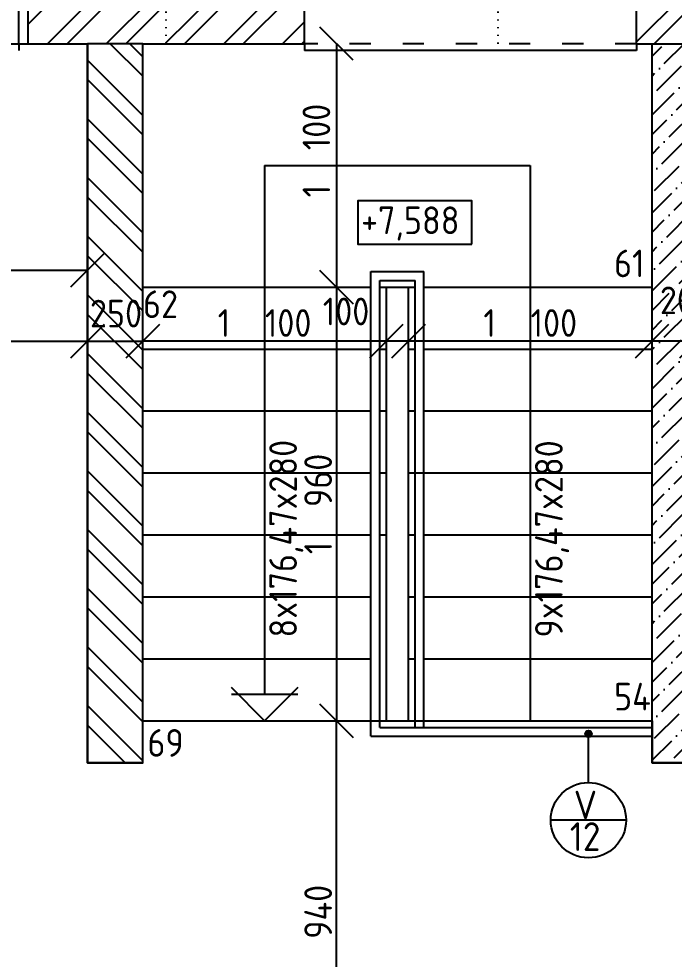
# Model space of a CAD drawing. Extents: x 4511820 to 5180432, y -1526536 to -944957.
# Drawn here: x 5022581 to 5025541, y -1073256 to -1069006 of the extents above; entities that cross this region are included whole.
import ezdxf

# ---------------------------------------------------------------- set-up
doc = ezdxf.new("R2010")
doc.units = 0
doc.header["$MEASUREMENT"] = 0
doc.linetypes.add('ACAD_ISO03W100', pattern=[30, 12, -18])
doc.linetypes.add('ACAD_ISO07W100', pattern=[3.5, 0.5, -3])
doc.layers.get('0').update_dxf_attribs({"linetype": 'CONTINUOUS'})
doc.layers.get('Defpoints').update_dxf_attribs({"color": 61, "linetype": 'CONTINUOUS'})
for name, color, linetype in [('KÓTY', 4, 'CONTINUOUS'), ('MÚRY', 1, 'CONTINUOUS'), ('Plochy', 41, 'CONTINUOUS'), ('POZEMOK', 7, 'CONTINUOUS'), ('TENKÁ', 7, 'CONTINUOUS'), ('ŠRAFY', 82, 'CONTINUOUS')]:
    doc.layers.add(name, color=color, linetype=linetype)
doc.styles.add('STYLE1', font='isocp.shx')
doc.dimstyles.new('STANDARD-50', dxfattribs={"dimtxt": 125, "dimasz": 150, "dimexe": 10, "dimexo": 200, "dimgap": 20, "dimtad": 1, "dimdsep": 46, "dimlunit": 6, "dimtxsty": 'STYLE1', "dimblk1": 'OBLIQUE', "dimblk2": 'OBLIQUE', "dimsah": 1, "dimcen": 2.5, "dimse1": 1, "dimse2": 1, "dimadec": 0, "dimazin": 0, "dimtfac": 1, "dimtmove": 1, "dimatfit": 3, "dimldrblk": 'OBLIQUE', "dimfxl": 1, "dimtolj": 1, "dimtzin": 0, "dimarcsym": 0})
pattern_1 = [(45, (462343.18, 70767), (-132.5825215, 132.5825215), []), (45, (462431.57, 70767), (-132.5825215, 132.5825215), [])]

# ---------------------------------------------------------------- blocks, each defined once
blk = doc.blocks.new('_OBLIQUE')
at = {"color": 0, "linetype": 'ByBlock'}
blk.add_line((-0.5, -0.5), (0.5, 0.5), dxfattribs=at)
blk = doc.blocks.new('*D20389')
at = {"layer": 'Defpoints', "color": 0}
for p in [(5025441, -1070463), (5025441, -1070543.7), (5025641, -1070633.7)]:
    blk.add_point(p, dxfattribs=at)
at = {"layer": 'KÓTY', "color": 0, "lineweight": -2}
blk.add_line((5025641, -1070463), (5025441, -1070463), dxfattribs=at)
at = {"layer": 'KÓTY', "color": 0, "linetype": 'ByBlock', "lineweight": -2, "xscale": 150, "yscale": 150, "zscale": 150, "rotation": 180}
blk.add_blockref('_OBLIQUE', (5025441, -1070463), dxfattribs=at)
at = {"layer": 'KÓTY', "color": 0, "linetype": 'ByBlock', "lineweight": -2, "xscale": 150, "yscale": 150, "zscale": 150}
blk.add_blockref('_OBLIQUE', (5025641, -1070463), dxfattribs=at)
at = {"layer": 'KÓTY', "color": 0, "insert": (5025591.8, -1070278), "char_height": 125, "attachment_point": 5, "style": 'STYLE1'}
blk.add_mtext('\\A1;200', dxfattribs=at)
blk = doc.blocks.new('*D20390')
at = {"layer": 'Defpoints', "color": 0}
for p in [(5024341, -1070463), (5024341, -1070543.7), (5025441, -1070543.7)]:
    blk.add_point(p, dxfattribs=at)
at = {"layer": 'KÓTY', "color": 0, "lineweight": -2}
blk.add_line((5025441, -1070463), (5024341, -1070463), dxfattribs=at)
at = {"layer": 'KÓTY', "color": 0, "linetype": 'ByBlock', "lineweight": -2, "xscale": 150, "yscale": 150, "zscale": 150, "rotation": 180}
blk.add_blockref('_OBLIQUE', (5024341, -1070463), dxfattribs=at)
at = {"layer": 'KÓTY', "color": 0, "linetype": 'ByBlock', "lineweight": -2, "xscale": 150, "yscale": 150, "zscale": 150}
blk.add_blockref('_OBLIQUE', (5025441, -1070463), dxfattribs=at)
at = {"layer": 'KÓTY', "color": 0, "insert": (5024891, -1070380.4), "char_height": 125, "attachment_point": 5, "style": 'STYLE1'}
blk.add_mtext('\\A1;1ﾠ100', dxfattribs=at)
blk = doc.blocks.new('*D20391')
at = {"layer": 'Defpoints', "color": 0}
for p in [(5024241, -1070463), (5024241, -1070536.1), (5024341, -1070543.7)]:
    blk.add_point(p, dxfattribs=at)
at = {"layer": 'KÓTY', "color": 0, "lineweight": -2}
blk.add_line((5024341, -1070463), (5024241, -1070463), dxfattribs=at)
at = {"layer": 'KÓTY', "color": 0, "linetype": 'ByBlock', "lineweight": -2, "xscale": 150, "yscale": 150, "zscale": 150, "rotation": 180}
blk.add_blockref('_OBLIQUE', (5024241, -1070463), dxfattribs=at)
at = {"layer": 'KÓTY', "color": 0, "linetype": 'ByBlock', "lineweight": -2, "xscale": 150, "yscale": 150, "zscale": 150}
blk.add_blockref('_OBLIQUE', (5024341, -1070463), dxfattribs=at)
at = {"layer": 'KÓTY', "color": 0, "insert": (5024059, -1070328.5), "char_height": 125, "attachment_point": 5, "style": 'STYLE1'}
blk.add_mtext('\\A1;100', dxfattribs=at)
blk = doc.blocks.new('*D20392')
at = {"layer": 'Defpoints', "color": 0}
for p in [(5023141, -1070463), (5023141, -1070543.7), (5024241, -1070543.7)]:
    blk.add_point(p, dxfattribs=at)
at = {"layer": 'KÓTY', "color": 0, "lineweight": -2}
blk.add_line((5024241, -1070463), (5023141, -1070463), dxfattribs=at)
at = {"layer": 'KÓTY', "color": 0, "linetype": 'ByBlock', "lineweight": -2, "xscale": 150, "yscale": 150, "zscale": 150, "rotation": 180}
blk.add_blockref('_OBLIQUE', (5023141, -1070463), dxfattribs=at)
at = {"layer": 'KÓTY', "color": 0, "linetype": 'ByBlock', "lineweight": -2, "xscale": 150, "yscale": 150, "zscale": 150}
blk.add_blockref('_OBLIQUE', (5024241, -1070463), dxfattribs=at)
at = {"layer": 'KÓTY', "color": 0, "insert": (5023691, -1070380.4), "char_height": 125, "attachment_point": 5, "style": 'STYLE1'}
blk.add_mtext('\\A1;1ﾠ100', dxfattribs=at)
blk = doc.blocks.new('*D20393')
at = {"layer": 'Defpoints', "color": 0}
for p in [(5022891, -1070463), (5023141, -1070463), (5023141, -1070463)]:
    blk.add_point(p, dxfattribs=at)
at = {"layer": 'KÓTY', "color": 0, "lineweight": -2}
blk.add_line((5022891, -1070463), (5023141, -1070463), dxfattribs=at)
at = {"layer": 'KÓTY', "color": 0, "linetype": 'ByBlock', "lineweight": -2, "xscale": 150, "yscale": 150, "zscale": 150, "rotation": 180}
blk.add_blockref('_OBLIQUE', (5022891, -1070463), dxfattribs=at)
at = {"layer": 'KÓTY', "color": 0, "linetype": 'ByBlock', "lineweight": -2, "xscale": 150, "yscale": 150, "zscale": 150}
blk.add_blockref('_OBLIQUE', (5023141, -1070463), dxfattribs=at)
at = {"layer": 'KÓTY', "color": 0, "insert": (5023020, -1070338), "char_height": 125, "attachment_point": 5, "style": 'STYLE1'}
blk.add_mtext('\\A1;250', dxfattribs=at)
blk = doc.blocks.new('*D20394')
at = {"layer": 'Defpoints', "color": 0}
for p in [(5024015.5, -1072178.2), (5024015.5, -1072178.2), (5024015.5, -1074118.2)]:
    blk.add_point(p, dxfattribs=at)
at = {"layer": 'KÓTY', "color": 0, "lineweight": -2}
blk.add_line((5024015.5, -1074118.2), (5024015.5, -1072178.2), dxfattribs=at)
at = {"layer": 'KÓTY', "color": 0, "linetype": 'ByBlock', "lineweight": -2, "xscale": 150, "yscale": 150, "zscale": 150}
for p, rotation in [((5024015.5, -1072178.2), 90), ((5024015.5, -1074118.2), 270)]:
    blk.add_blockref('_OBLIQUE', p, dxfattribs=dict(at, rotation=rotation))
at = {"layer": 'KÓTY', "color": 0, "insert": (5023933, -1073148.2), "char_height": 125, "attachment_point": 5, "rotation": 90, "style": 'STYLE1'}
blk.add_mtext('\\A1;1ﾠ940', dxfattribs=at)
blk = doc.blocks.new('*D20395')
at = {"layer": 'Defpoints', "color": 0}
for p in [(5023849.5, -1070218.2), (5023849.5, -1072178.2), (5024015.5, -1072178.2)]:
    blk.add_point(p, dxfattribs=at)
at = {"layer": 'KÓTY', "color": 0, "lineweight": -2}
blk.add_line((5024015.5, -1070218.2), (5024015.5, -1072178.2), dxfattribs=at)
at = {"layer": 'KÓTY', "color": 0, "linetype": 'ByBlock', "lineweight": -2, "xscale": 150, "yscale": 150, "zscale": 150}
for p, rotation in [((5024015.5, -1070218.2), 90), ((5024015.5, -1072178.2), 270)]:
    blk.add_blockref('_OBLIQUE', p, dxfattribs=dict(at, rotation=rotation))
at = {"layer": 'KÓTY', "color": 0, "insert": (5023933, -1071198.2), "char_height": 125, "attachment_point": 5, "rotation": 90, "style": 'STYLE1'}
blk.add_mtext('\\A1;1ﾠ960', dxfattribs=at)
blk = doc.blocks.new('*D20396')
at = {"layer": 'Defpoints', "color": 0}
for p in [(5023849.5, -1069118.2), (5023849.5, -1070218.2), (5024015.5, -1070218.2)]:
    blk.add_point(p, dxfattribs=at)
at = {"layer": 'KÓTY', "color": 0, "lineweight": -2}
blk.add_line((5024015.5, -1069118.2), (5024015.5, -1070218.2), dxfattribs=at)
at = {"layer": 'KÓTY', "color": 0, "linetype": 'ByBlock', "lineweight": -2, "xscale": 150, "yscale": 150, "zscale": 150}
for p, rotation in [((5024015.5, -1069118.2), 90), ((5024015.5, -1070218.2), 270)]:
    blk.add_blockref('_OBLIQUE', p, dxfattribs=dict(at, rotation=rotation))
at = {"layer": 'KÓTY', "color": 0, "insert": (5023925, -1069601), "char_height": 125, "attachment_point": 5, "rotation": 90, "style": 'STYLE1'}
blk.add_mtext('\\A1;1ﾠ100', dxfattribs=at)
blk = doc.blocks.new('*D20551')
at = {"layer": 'Defpoints', "color": 0}
for p in [(5020981, -1070141.5), (5022891, -1070141.5), (5022891, -1070141.5)]:
    blk.add_point(p, dxfattribs=at)
at = {"layer": 'KÓTY', "color": 0, "lineweight": -2}
blk.add_line((5020981, -1070141.5), (5022891, -1070141.5), dxfattribs=at)
at = {"layer": 'KÓTY', "color": 0, "linetype": 'ByBlock', "lineweight": -2, "xscale": 150, "yscale": 150, "zscale": 150, "rotation": 180}
blk.add_blockref('_OBLIQUE', (5020981, -1070141.5), dxfattribs=at)
at = {"layer": 'KÓTY', "color": 0, "linetype": 'ByBlock', "lineweight": -2, "xscale": 150, "yscale": 150, "zscale": 150}
blk.add_blockref('_OBLIQUE', (5022891, -1070141.5), dxfattribs=at)
at = {"layer": 'KÓTY', "color": 0, "insert": (5021936, -1070058.9), "char_height": 125, "attachment_point": 5, "style": 'STYLE1'}
blk.add_mtext('\\A1;1ﾠ910', dxfattribs=at)
blk = doc.blocks.new('*D20557')
at = {"layer": 'Defpoints', "color": 0}
for p in [(5021281, -1070463), (5022891, -1070463), (5022891, -1070463)]:
    blk.add_point(p, dxfattribs=at)
at = {"layer": 'KÓTY', "color": 0, "lineweight": -2}
blk.add_line((5021281, -1070463), (5022891, -1070463), dxfattribs=at)
at = {"layer": 'KÓTY', "color": 0, "linetype": 'ByBlock', "lineweight": -2, "xscale": 150, "yscale": 150, "zscale": 150, "rotation": 180}
blk.add_blockref('_OBLIQUE', (5021281, -1070463), dxfattribs=at)
at = {"layer": 'KÓTY', "color": 0, "linetype": 'ByBlock', "lineweight": -2, "xscale": 150, "yscale": 150, "zscale": 150}
blk.add_blockref('_OBLIQUE', (5022891, -1070463), dxfattribs=at)
at = {"layer": 'KÓTY', "color": 0, "insert": (5022086, -1070380.4), "char_height": 125, "attachment_point": 5, "style": 'STYLE1'}
blk.add_mtext('\\A1;1ﾠ610', dxfattribs=at)

msp = doc.modelspace()

# ---------------------------------------------------------------- hatches: boundary and pattern name
at = {"layer": 'TENKÁ'}
h = msp.add_hatch(color=256, dxfattribs=at)
h.dxf.hatch_style = 1
h.paths.add_polyline_path([(5025153.597, -1072252.344, 2.41421356), (5025138.597, -1072237.344, 0.41421356)])
at = {"layer": 'ŠRAFY'}
h = msp.add_hatch(dxfattribs=at)
h.set_pattern_fill('ANSI32', color=256, scale=500)
h.set_pattern_definition(pattern_1)
h.paths.add_polyline_path([(5022891, -1069118.172), (5023141, -1069118.172), (5023246, -1069118.172), (5023246, -1068738.172), (5022621, -1068738.172), (5022621, -1069118.172)])
h = msp.add_hatch(dxfattribs=at)
h.set_pattern_fill('ANSI32', color=256, scale=500)
h.set_pattern_definition(pattern_1)
h.paths.add_polyline_path([(5023871, -1069118.172), (5023871, -1068808.172), (5023871, -1068738.172), (5023246, -1068738.172), (5023246, -1069118.172)])
h = msp.add_hatch(dxfattribs=at)
h.set_pattern_fill('ANSI32', color=256, scale=500)
h.set_pattern_definition(pattern_1)
h.paths.add_polyline_path([(5025371, -1069118.172), (5025441, -1069118.172), (5025641, -1069118.172), (5027241, -1069118.172), (5027441, -1069118.172), (5027621, -1069118.172), (5028371, -1069118.172), (5028371, -1068738.172), (5025371, -1068738.172)])
h = msp.add_hatch(dxfattribs=at)
h.set_pattern_fill('ANSI32', color=256, scale=500, angle=90)
h.set_pattern_definition([(135, (515810.9, 44482.1), (-132.5825215, -132.5825215), []), (135, (515810.9, 44570.48), (-132.5825215, -132.5825215), [])])
h.paths.add_polyline_path([(5022891, -1072368.172), (5023141, -1072368.172), (5023141, -1072178.172), (5023141, -1071898.172), (5023141, -1071618.172), (5023141, -1071338.172), (5023141, -1071058.172), (5023141, -1070778.172), (5023141, -1070498.172), (5023141, -1070218.172), (5023141, -1069118.172), (5022891, -1069118.172)])
h.paths.add_polyline_path([(5022876.201, -1070213), (5023163.799, -1070213), (5023163.799, -1070463), (5022876.201, -1070463)], flags=9)
h = msp.add_hatch(dxfattribs=at)
h.set_pattern_fill('ANSI36', color=256, scale=500, angle=360)
h.set_pattern_definition([(45, (524430.31, 388691.69), (33.1456304, 121.533978), [156.25, -31.25, 0, -31.25])])
h.paths.add_polyline_path([(5025441, -1070298.172), (5025441, -1070498.172), (5025441, -1070778.172), (5025441, -1071058.172), (5025441, -1071338.172), (5025441, -1071618.172), (5025441, -1071898.172), (5025441, -1072168.172), (5025441, -1072178.172), (5025441, -1072208.172), (5025441, -1072248.172), (5025441, -1072368.172), (5025641, -1072368.172), (5025641, -1071068.172), (5026111, -1071068.172), (5026111, -1070868.172), (5025661, -1070868.172), (5025641, -1070868.172), (5025641, -1070607.172), (5025641, -1070567.172), (5025641, -1069279.172), (5025641, -1069239.172), (5025641, -1069118.172), (5025441, -1069118.172), (5025441, -1070218.172)])
h.paths.add_polyline_path([(5025447.951, -1070152.98), (5025735.549, -1070152.98), (5025735.549, -1070402.98), (5025447.951, -1070402.98)], flags=24)

# ---------------------------------------------------------------- linework, layer by layer
at = {"layer": 'MÚRY'}
for p, q in [((5022581, -1069118.172), (5022581, -1068578.172)), ((5023871, -1069118.172), (5023871, -1068578.172)), ((5025371, -1069118.172), (5025371, -1068578.172)), ((5022581, -1069118.172), (5022891, -1069118.172)), ((5022891, -1072368.172), (5022891, -1069118.172)), ((5023141, -1069118.172), (5023871, -1069118.172)), ((5023141, -1072368.172), (5023141, -1069118.172)), ((5025371, -1069118.172), (5025441, -1069118.172)), ((5025441, -1072368.172), (5025441, -1069118.172)), ((5025441, -1072168.172), (5025441, -1070298.172)), ((5023141, -1072368.172), (5022891, -1072368.172)), ((5025641, -1072368.172), (5025441, -1072368.172))]:
    msp.add_line(p, q, dxfattribs=at)
at = {"layer": 'Plochy'}
msp.add_lwpolyline([(5025641, -1071068.172), (5028206, -1071068.172), (5028206, -1074118.172), (5020981, -1074118.172), (5020981, -1072618.172), (5021281, -1072618.172), (5021281, -1071618.172), (5020981, -1071618.172), (5020981, -1069118.172), (5022891, -1069118.172), (5022891, -1072368.172), (5023141, -1072368.172), (5023141, -1072178.172), (5025441, -1072178.172), (5025441, -1072368.172), (5025641, -1072368.172)], close=True, dxfattribs=at)
at = {"layer": 'POZEMOK'}
for p, q in [((5023691, -1069668.172), (5024891, -1069668.172)), ((5023691, -1069668.172), (5023691, -1072058.172)), ((5023691, -1069668.172), (5023691, -1072058.172)), ((5024891, -1069668.172), (5024891, -1072178.172)), ((5024171, -1072248.172), (5024171, -1070148.172)), ((5024171, -1070148.172), (5024411, -1070148.172)), ((5024411, -1072208.172), (5024411, -1070148.172)), ((5024211, -1072208.172), (5024211, -1070188.172)), ((5024211, -1070188.172), (5024371, -1070188.172)), ((5024371, -1072208.172), (5024371, -1070188.172)), ((5023691, -1072178.172), (5023541, -1072028.172)), ((5023691, -1072178.172), (5023541, -1072028.172)), ((5023841, -1072028.172), (5023691, -1072178.172)), ((5023841, -1072028.172), (5023691, -1072178.172)), ((5023541, -1072058.172), (5023841, -1072058.172)), ((5023541, -1072058.172), (5023841, -1072058.172)), ((5024211, -1072208.172), (5025441, -1072208.172)), ((5024171, -1072248.172), (5025441, -1072248.172))]:
    msp.add_line(p, q, dxfattribs=at)
at = {"layer": 'TENKÁ', "linetype": 'ACAD_ISO07W100', "ltscale": 10}
for p, q in [((5023246, -1069118.172), (5023246, -1068578.172)), ((5024746, -1069118.172), (5024746, -1068578.172))]:
    msp.add_line(p, q, dxfattribs=at)
at = {"layer": 'TENKÁ'}
for p, q in [((5022621, -1068738.172), (5022621, -1069118.172)), ((5023141, -1069118.172), (5022891, -1069118.172)), ((5025441, -1069118.172), (5025641, -1069118.172)), ((5023141, -1070218.172), (5024171, -1070218.172)), ((5024211, -1070218.172), (5024371, -1070218.172)), ((5024241, -1072178.172), (5024241, -1070218.172)), ((5024341, -1072178.172), (5024341, -1070218.172)), ((5024411, -1070218.172), (5025441, -1070218.172)), ((5023141, -1070498.172), (5024171, -1070498.172)), ((5024211, -1070498.172), (5024241, -1070498.172)), ((5024341, -1070498.172), (5024371, -1070498.172)), ((5024411, -1070498.172), (5025441, -1070498.172)), ((5023141, -1070778.172), (5024171, -1070778.172)), ((5024211, -1070778.172), (5024241, -1070778.172)), ((5024341, -1070778.172), (5024371, -1070778.172)), ((5024411, -1070778.172), (5025441, -1070778.172)), ((5023141, -1071058.172), (5024171, -1071058.172)), ((5024211, -1071058.172), (5024241, -1071058.172)), ((5024341, -1071058.172), (5024371, -1071058.172)), ((5024371, -1071058.172), (5025441, -1071058.172)), ((5023141, -1071338.172), (5024171, -1071338.172)), ((5024211, -1071338.172), (5024241, -1071338.172)), ((5024341, -1071338.172), (5024371, -1071338.172)), ((5024411, -1071338.172), (5025441, -1071338.172)), ((5023141, -1071618.172), (5024171, -1071618.172)), ((5024341, -1071618.172), (5024371, -1071618.172)), ((5024411, -1071618.172), (5025441, -1071618.172)), ((5023141, -1071898.172), (5024171, -1071898.172)), ((5024341, -1071898.172), (5024371, -1071898.172)), ((5024411, -1071898.172), (5025441, -1071898.172)), ((5023141, -1072178.172), (5024171, -1072178.172)), ((5024211, -1072178.172), (5024341, -1072178.172)), ((5024341, -1072178.172), (5024371, -1072178.172)), ((5024411, -1072178.172), (5025441, -1072178.172)), ((5025153.597, -1072457.433), (5025153.597, -1072237.344))]:
    msp.add_line(p, q, dxfattribs=at)
at = {"layer": 'TENKÁ', "ltscale": 0.25}
for p, q in [((5022581, -1069118.172), (5022581, -1069148.172)), ((5023871, -1069118.172), (5023871, -1069148.172)), ((5025371, -1069148.172), (5023871, -1069148.172)), ((5025371, -1069118.172), (5025371, -1069148.172)), ((5025323.597, -1072627.433), (5024983.597, -1072627.433))]:
    msp.add_line(p, q, dxfattribs=at)
at = {"layer": 'TENKÁ', "linetype": 'ACAD_ISO03W100', "ltscale": 8}
msp.add_line((5025371, -1069118.172), (5023871, -1069118.172), dxfattribs=at)
at = {"layer": 'TENKÁ', "ltscale": 0.25}
msp.add_lwpolyline([(5024627.012, -1070024.092), (5024627.012, -1069827.842), (5024112.38, -1069827.842), (5024112.38, -1070024.092)], close=True, dxfattribs=at)
at = {"layer": 'TENKÁ'}
msp.add_circle((5025153.597, -1072237.344), 15, dxfattribs=at)
at = {"layer": 'TENKÁ', "ltscale": 0.25}
msp.add_circle((5025153.597, -1072627.433), 170, dxfattribs=at)

# ---------------------------------------------------------------- texts
at = {"layer": 'TENKÁ', "ltscale": 0.25, "style": 'STYLE1'}
for s, p in [('+7,588', (5024126.77, -1069978.79)), ('61', (5025269.483, -1070173.68)), ('62', (5023141.983, -1070358.18)), ('54', (5025269.483, -1072131.68)), ('69', (5023161.983, -1072340.68))]:
    msp.add_text(s, height=125, dxfattribs=at).set_placement(p)
at = {"layer": 'TENKÁ', "linetype": 'Continuous', "style": 'STYLE1'}
for s, p in [('8x176,47x280', (5023837.161, -1071801.913)), ('8x176,47x280', (5023837.161, -1071801.913)), ('9x176,47x280', (5025037.661, -1071801.913))]:
    msp.add_text(s, height=125, rotation=90, dxfattribs=at).set_placement(p)
at = {"layer": 'TENKÁ', "style": 'STYLE1'}
for s, p in [('V', (5025087.567, -1072623.933)), ('12', (5025069.817, -1072766.819))]:
    msp.add_text(s, height=130, dxfattribs=at).set_placement(p)

# ---------------------------------------------------------------- dimensions: what is measured, and where the dimension line sits
at = {"layer": 'KÓTY'}
dim = msp.add_linear_dim(base=(5024015.5, -1070218.172), p1=(5023849.5, -1069118.172), p2=(5023849.5, -1070218.172), angle=90, dimstyle='STANDARD-50', dxfattribs=at)
dim.commit()
dim.dimension.update_dxf_attribs({"geometry": '*D20396', "text_midpoint": (5024007.5, -1069601), "dimtype": 160})
for base, p1, p2, picture, middle in [((5022891, -1070141.48), (5020981, -1070141.48), (5022891, -1070141.48), '*D20551', (5021936, -1070058.938)), ((5025441, -1070462.98), (5025641, -1070633.672), (5025441, -1070543.672), '*D20389', (5025591.75, -1070277.98)), ((5022891, -1070462.98), (5021281, -1070462.98), (5022891, -1070462.98), '*D20557', (5022086, -1070380.438)), ((5023141, -1070462.98), (5024241, -1070543.672), (5023141, -1070543.672), '*D20392', (5023691, -1070380.438)), ((5024341, -1070462.98), (5025441, -1070543.672), (5024341, -1070543.672), '*D20390', (5024891, -1070380.438))]:
    dim = msp.add_linear_dim(base=base, p1=p1, p2=p2, dimstyle='STANDARD-50', dxfattribs=at)
    dim.commit()
    dim.dimension.update_dxf_attribs({"geometry": picture, "text_midpoint": middle})
for p1, p2, picture, middle in [((5023849.5, -1070218.172), (5023849.5, -1072178.172), '*D20395', (5023932.957, -1071198.172)), ((5024015.5, -1074118.172), (5024015.5, -1072178.172), '*D20394', (5023932.957, -1073148.172))]:
    dim = msp.add_linear_dim(base=(5024015.5, -1072178.172), p1=p1, p2=p2, angle=90, dimstyle='STANDARD-50', dxfattribs=at)
    dim.commit()
    dim.dimension.update_dxf_attribs({"geometry": picture, "text_midpoint": middle})
dim = msp.add_linear_dim(base=(5024241, -1070462.98), p1=(5024341, -1070543.672), p2=(5024241, -1070536.083), dimstyle='STANDARD-50', dxfattribs=at)
dim.commit()
dim.dimension.update_dxf_attribs({"geometry": '*D20391', "text_midpoint": (5024059, -1070410.98), "dimtype": 160})
dim = msp.add_linear_dim(base=(5023141, -1070462.98), p1=(5022891, -1070462.98), p2=(5023141, -1070462.98), dimstyle='STANDARD-50', override={"dimtxsty": 'STYLE1', "dimldrblk": 'OBLIQUE'}, dxfattribs=at)
dim.commit()
dim.dimension.update_dxf_attribs({"geometry": '*D20393', "text_midpoint": (5023020, -1070420.5), "dimtype": 160})

doc.saveas('drawing.dxf')
